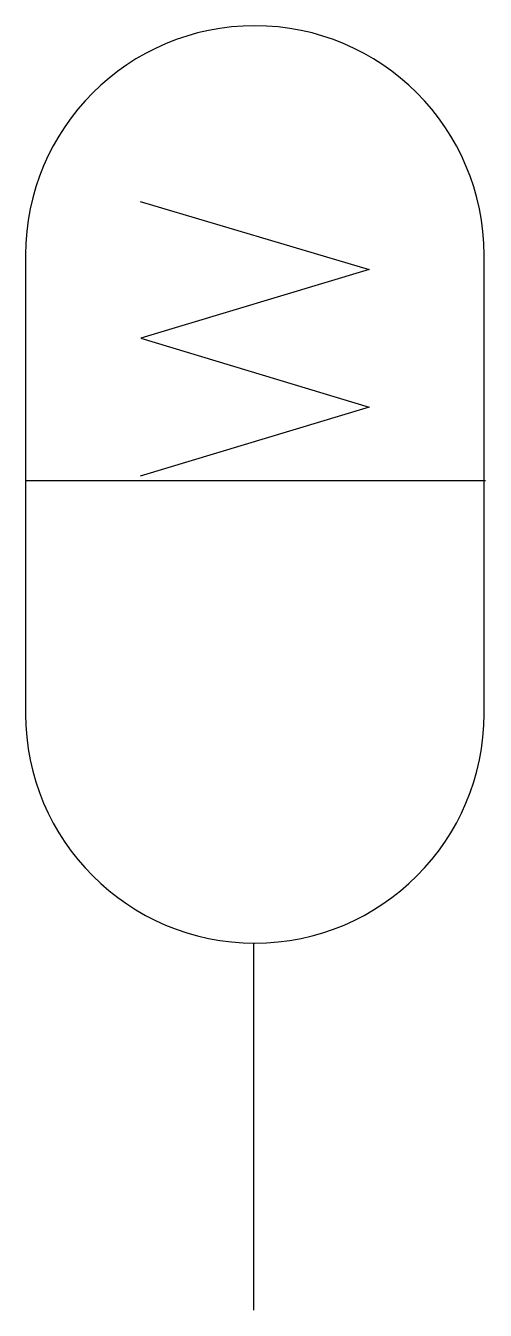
# Model space of a CAD drawing. Extents: x 382.9 to 393, y 273.8 to 301.8.
import ezdxf

# ---------------------------------------------------------------- set-up
doc = ezdxf.new("R2010")
doc.units = 0
doc.header["$LTSCALE"] = 5
doc.header["$MEASUREMENT"] = 0
doc.layers.add('11', color=1, linetype='CONTINUOUS')

# ---------------------------------------------------------------- blocks, each defined once
blk = doc.blocks.new('5236', base_point=(344.924, 42.985))
at = {"layer": '11'}
for p, q in [((342.018, 47.871), (343.501, 42.874)), ((343.501, 42.874), (345.003, 47.856)), ((345.003, 47.856), (346.506, 42.874)), ((346.506, 42.874), (348.008, 47.871))]:
    blk.add_line(p, q, dxfattribs=at)
blk = doc.blocks.new('5172', base_point=(208.323, 41.134))
at = {"layer": '11'}
for p, q in [((213.143, 46.675), (203.143, 46.675)), ((203.143, 36.675), (213.143, 36.675))]:
    blk.add_line(p, q, dxfattribs=at)
for centre, start, end in [((203.143, 41.675), 90, 270), ((213.143, 41.675), 270, 90)]:
    blk.add_arc(centre, 5, start, end, dxfattribs=at)

msp = doc.modelspace()

# ---------------------------------------------------------------- linework, layer by layer
at = {"layer": '11'}
for p, q in [((392.956, 291.869), (382.933, 291.869)), ((387.895, 281.784), (387.895, 273.784))]:
    msp.add_line(p, q, dxfattribs=at)

# ---------------------------------------------------------------- block references
at = {"layer": '11', "rotation": 90}
msp.add_blockref('5172', (388.468, 291.969), dxfattribs=at)
at = {"layer": '11', "xscale": -1, "rotation": 90.00000000000001}
msp.add_blockref('5236', (390.313, 295.053), dxfattribs=at)

doc.saveas('drawing.dxf')
